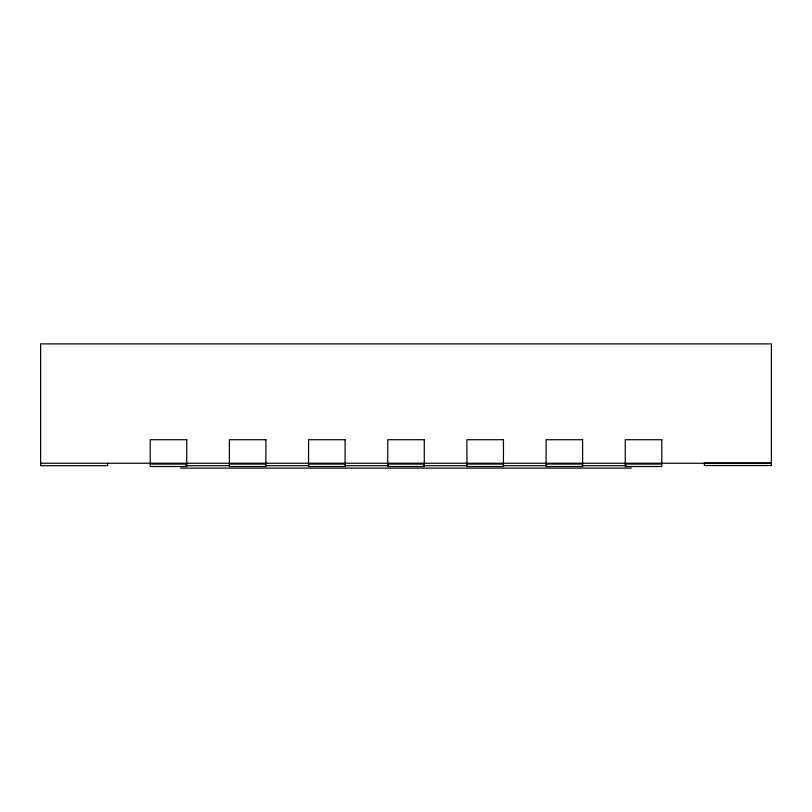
<?xml version="1.0" encoding="UTF-8"?>
<svg xmlns="http://www.w3.org/2000/svg" width="812" height="812" viewBox="0 0 812 812"><rect width="100%" height="100%" fill="white"/><g stroke="black" fill="none" stroke-linecap="round" stroke-linejoin="round"><path stroke-width="1.22" d="M771.4 463.084L704.41 463.084L704.41 465.52L771.4 465.52L771.4 343.882L40.6 343.882L40.6 465.682L107.59 465.682L107.59 463.246M40.6 463.246L771.4 463.246M150.22 464.078L186.76 464.078M229.39 464.078L265.93 464.078M308.56 464.078L345.1 464.078M387.73 464.078L424.27 464.078M466.9 464.078L503.44 464.078M546.07 464.078L582.61 464.078M625.24 464.078L661.78 464.078M185.735 465.682L228.771 465.682M265.483 465.682L308.53 465.682M345.232 465.682L388.278 465.682M423.722 465.682L466.768 465.682M503.47 465.682L546.517 465.682M581.96 465.682L626.265 465.682M180.67 468.118L631.33 468.118M186.76 439.718L150.22 439.718L150.22 466.514L186.76 466.514L186.76 439.718M265.93 439.718L229.39 439.718L229.39 466.514L265.93 466.514L265.93 439.718M345.1 439.718L308.56 439.718L308.56 466.514L345.1 466.514L345.1 439.718M424.27 439.718L387.73 439.718L387.73 466.514L424.27 466.514L424.27 439.718M503.44 439.718L466.9 439.718L466.9 466.514L503.44 466.514L503.44 439.718M582.61 439.718L546.07 439.718L546.07 466.514L582.61 466.514L582.61 439.718M661.78 439.718L625.24 439.718L625.24 466.514L661.78 466.514L661.78 439.718"/></g></svg>
